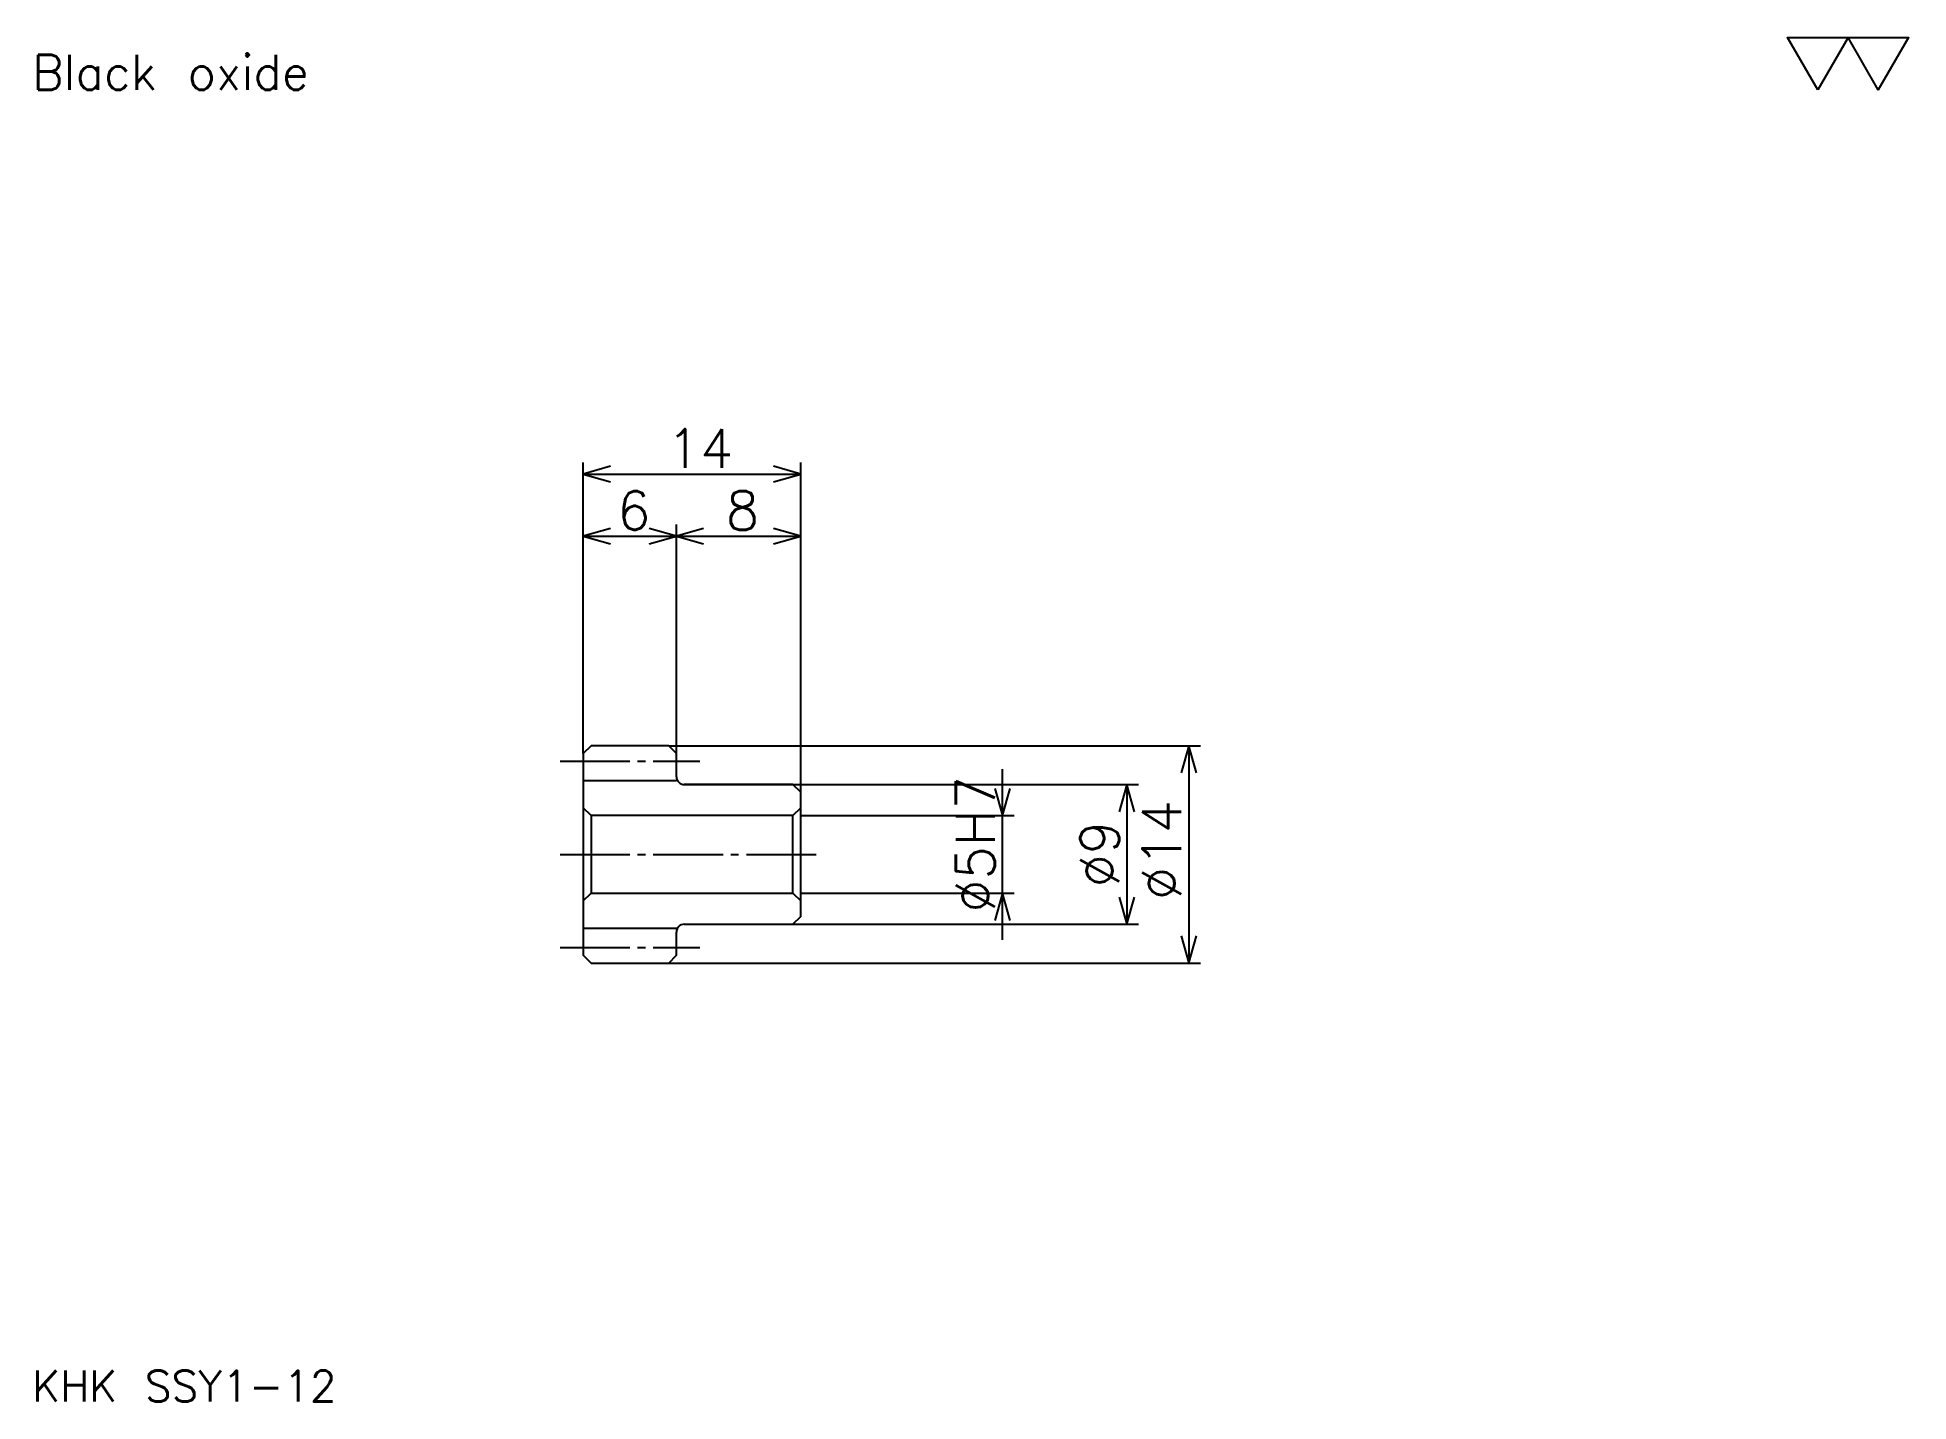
# Model space of a CAD drawing. Extents: x 5 to 126, y 6 to 93.
import ezdxf

# ---------------------------------------------------------------- set-up
doc = ezdxf.new("R2010")
doc.units = 0
doc.linetypes.add('DASHDOT', pattern=[6, 4.5, -0.5, 0.5, -0.5])
doc.layers.get('0').update_dxf_attribs({"linetype": 'CONTINUOUS'})
doc.layers.add('DASHDOT', color=6, linetype='DASHDOT')
doc.styles.add('KANJI', font='TXT', dxfattribs={"bigfont": 'BIGFONT'})

msp = doc.modelspace()

# ---------------------------------------------------------------- linework, layer by layer
at = {"color": 5}
for p, q in [((40.5, 47.75), (40.5, 66)), ((40.5, 65.25), (54.5, 65.25)), ((54.5, 47.75), (54.5, 66)), ((46.5, 47.75), (46.5, 62)), ((40.5, 61.25), (46.5, 61.25)), ((46.5, 61.25), (54.5, 61.25)), ((40.5, 47.25), (40.5, 47.75)), ((46, 47.75), (54.5, 47.75)), ((46.5, 47.25), (46.5, 47.75)), ((54.5, 47.75), (80.25, 47.75)), ((54.5, 44.75), (54.5, 47.75)), ((79.5, 47.75), (79.5, 33.75)), ((67.5, 35.25), (67.5, 46.25)), ((47, 45.25), (54.5, 45.25)), ((54.5, 45.25), (76.25, 45.25)), ((75.5, 45.25), (75.5, 36.25)), ((54.5, 43.25), (68.25, 43.25)), ((54.5, 38.25), (68.25, 38.25)), ((47, 36.25), (54.5, 36.25)), ((54.5, 36.25), (76.25, 36.25)), ((46, 33.75), (54.5, 33.75)), ((54.5, 33.75), (80.25, 33.75))]:
    msp.add_line(p, q, dxfattribs=at)
at = {"color": 4}
for p, q in [((40.5, 45.5), (46.5, 45.5)), ((54, 43.25), (54.5, 43.75)), ((41, 43.25), (41, 38.25)), ((54, 38.25), (54.5, 37.75)), ((40.5, 36), (46.5, 36))]:
    msp.add_line(p, q, dxfattribs=at)
at = {"color": 7}
msp.add_lwpolyline([(120, 90), (118.050003, 93.379997), (125.849998, 93.379997), (123.900002, 90), (121.949997, 93.379997), (120, 90)], dxfattribs=at)
at = {"color": 5}
for points in [[(42.25, 65.75), (40.5, 65.25), (42.25, 64.75)], [(52.75, 64.75), (54.5, 65.25), (52.75, 65.75)], [(42.25, 61.75), (40.5, 61.25), (42.25, 60.75)], [(44.75, 60.75), (46.5, 61.25), (44.75, 61.75)], [(48.25, 61.75), (46.5, 61.25), (48.25, 60.75)], [(52.75, 60.75), (54.5, 61.25), (52.75, 61.75)], [(80, 46), (79.5, 47.75), (79, 46)], [(67, 45), (67.5, 43.25), (68, 45)], [(76, 43.5), (75.5, 45.25), (75, 43.5)], [(68, 36.5), (67.5, 38.25), (67, 36.5)], [(75, 38), (75.5, 36.25), (76, 38)], [(79, 35.5), (79.5, 33.75), (80, 35.5)]]:
    msp.add_lwpolyline(points, dxfattribs=at)
at = {"color": 4}
for points in [[(46.5, 45.75), (46.5, 47.25), (46, 47.75), (41, 47.75), (40.5, 47.25), (40.5, 37.75)], [(47, 36.25), (54, 36.25), (54.5, 36.75), (54.5, 44.75), (54, 45.25), (47, 45.25)], [(40.5, 37.75), (41, 38.25), (54, 38.25), (54, 43.25), (41, 43.25), (40.5, 43.75)], [(40.5, 37.75), (40.5, 34.25), (41, 33.75), (46, 33.75), (46.5, 34.25), (46.5, 35.75)]]:
    msp.add_lwpolyline(points, dxfattribs=at)
for centre, start, end in [((47, 45.75), 180, 270), ((47, 35.75), 90, 180)]:
    msp.add_arc(centre, 0.5, start, end, dxfattribs=at)
at = {"layer": 'DASHDOT', "color": 7}
for p, q in [((39, 46.75), (48, 46.75)), ((39, 40.75), (56, 40.75)), ((39, 34.75), (48, 34.75))]:
    msp.add_line(p, q, dxfattribs=at)

# ---------------------------------------------------------------- texts
at = {"color": 7, "style": 'KANJI'}
for s, height, p in [('Black oxide', 2.25, (5, 90)), ('14', 2.5, (45.875, 65.650002)), ('6', 2.5, (42.6875, 61.650002)), ('8', 2.5, (49.6875, 61.650002)), ('KHK SSY1-12', 2, (5, 5.5))]:
    msp.add_text(s, height=height, dxfattribs=at).set_placement(p)
for s, p in [('%%c5H7', (67, 37)), ('%%c14', (79, 37.8125)), ('%%c9', (75, 38.625))]:
    msp.add_text(s, height=2.5, rotation=90, dxfattribs=at).set_placement(p)

doc.saveas('drawing.dxf')
